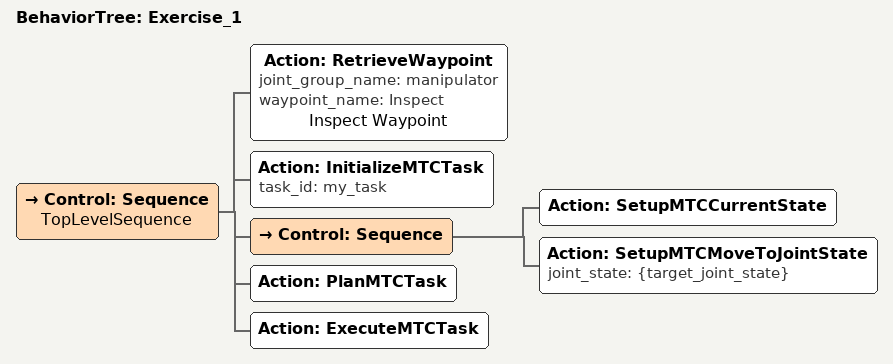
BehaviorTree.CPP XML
<?xml version='1.0' encoding='UTF-8'?>
<root BTCPP_format="4" main_tree_to_execute="Exercise_1">
  <BehaviorTree ID="Exercise_1" _description="MTC init, plan, execute" _hardcoded="false">
    <Control ID="Sequence" name="TopLevelSequence">
      <Action ID="RetrieveWaypoint" joint_group_name="manipulator" waypoint_name="Inspect" name="Inspect Waypoint"/>
      <Action ID="InitializeMTCTask" task_id="my_task"/>
      <Control ID="Sequence">
        <Action ID="SetupMTCCurrentState"/>
        <Action ID="SetupMTCMoveToJointState" joint_state="{target_joint_state}"/>
      </Control>
      <Action ID="PlanMTCTask"/>
      <Action ID="ExecuteMTCTask"/>
    </Control>
  </BehaviorTree>
</root>
